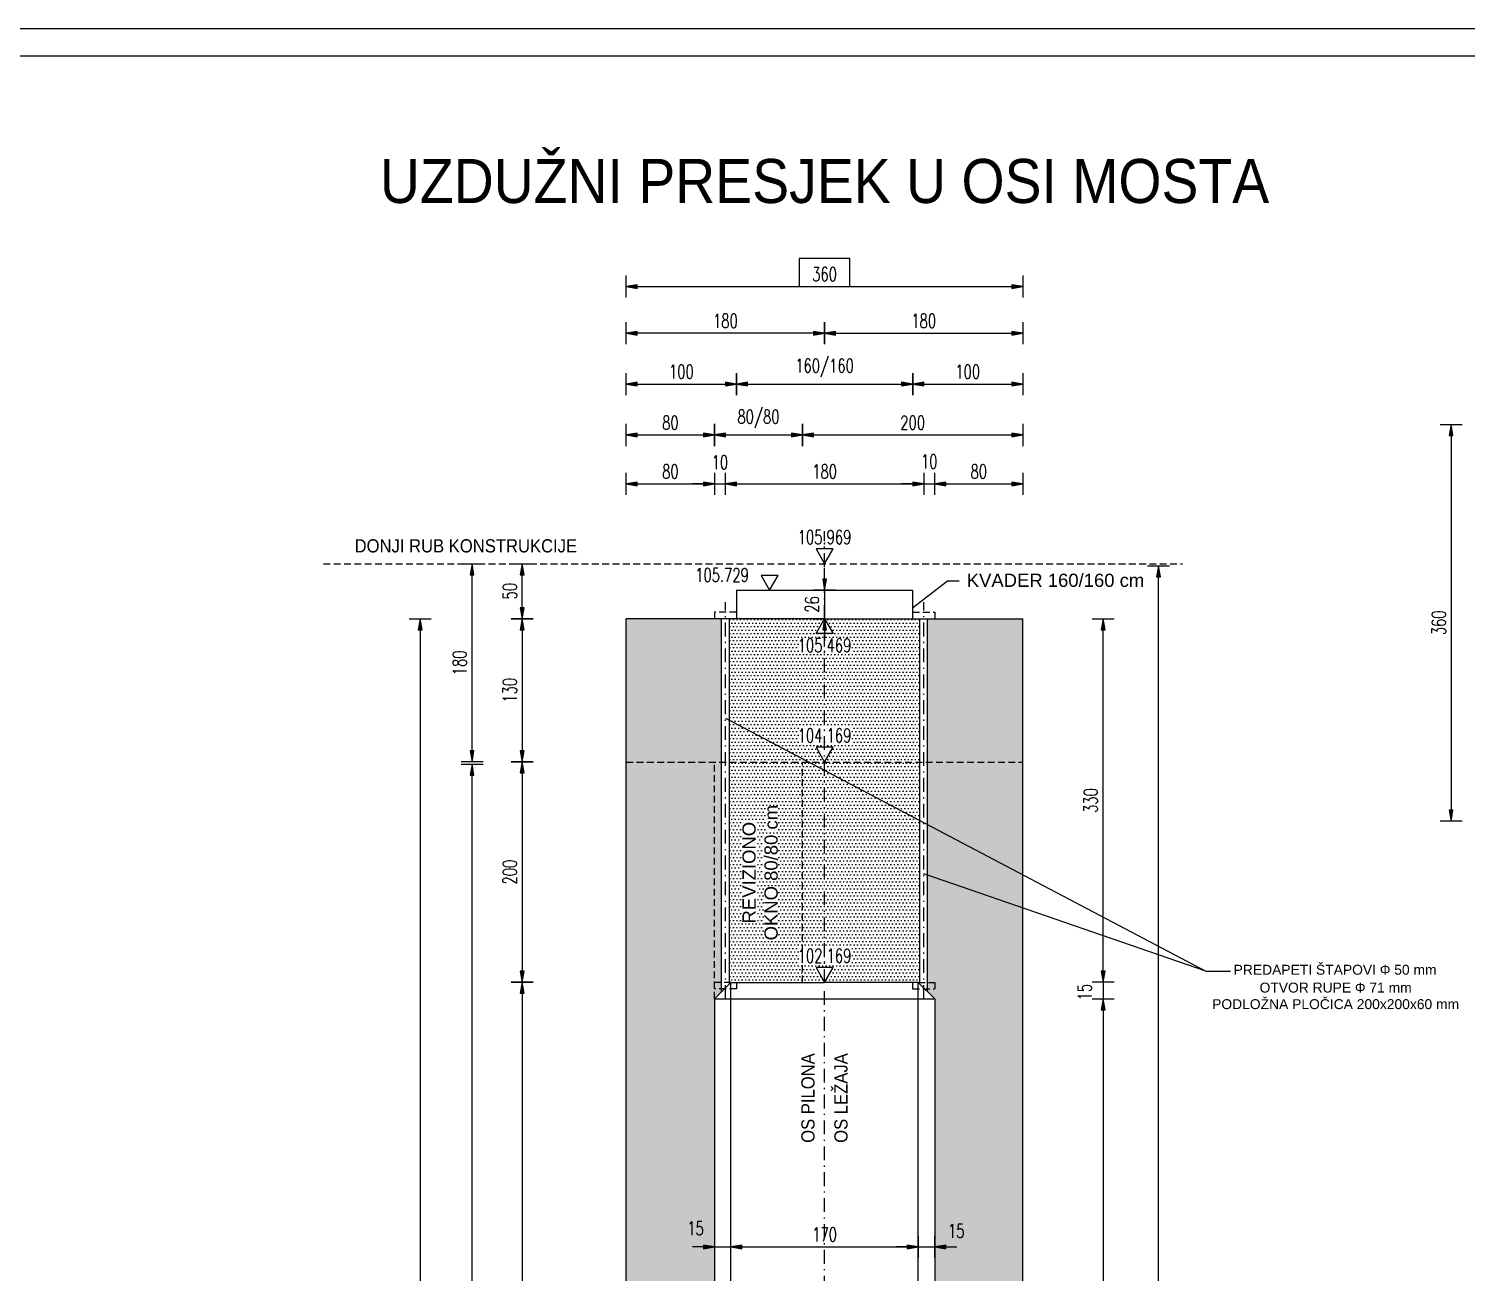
# Model space of a CAD drawing. Extents: x 729 to 13755, y 65128 to 68267.
# Drawn here: x 10716 to 12021, y 66932 to 68061 of the extents above; entities that cross this region are included whole.
import ezdxf
from ezdxf.enums import TextEntityAlignment as Align

# ---------------------------------------------------------------- set-up
doc = ezdxf.new("R2010")
doc.units = 0
doc.header["$LTSCALE"] = 50
doc.header["$PDMODE"] = 34
doc.header["$PDSIZE"] = 5
doc.linetypes.add('CENTER', pattern=[0.47, 0.25, -0.1, 0.02, -0.1])
doc.linetypes.add('HIDDEN2', pattern=[0.1875, 0.125, -0.0625])
doc.layers.get('DEFPOINTS').update_dxf_attribs({"linetype": 'CONTINUOUS'})
for name, color, linetype in [('BETON', 7, 'CONTINUOUS'), ('BETON tan', 40, 'CONTINUOUS'), ('BETON TANKO', 40, 'CONTINUOUS'), ('KOTE', 4, 'CONTINUOUS'), ('NEVIDLJIVO', 9, 'HIDDEN2'), ('OSI', 2, 'CENTER'), ('POM', 9, 'CONTINUOUS'), ('TANKO', 8, 'CONTINUOUS'), ('TEKST', 7, 'CONTINUOUS')]:
    doc.layers.add(name, color=color, linetype=linetype)
doc.styles.add('KOTE', font='romans.shx', dxfattribs={"width": 0.7})
doc.styles.add('NASLOV', font='ARIAL.TTF')
doc.styles.get("Standard").update_dxf_attribs({"font": 'romans.shx', "width": 0.9})
doc.dimstyles.new('M50', dxfattribs={"dimscale": 100, "dimtxt": 0.125, "dimasz": 0.1, "dimexe": 0.4, "dimexo": 2, "dimgap": 0.05, "dimtad": 1, "dimdec": 1, "dimrnd": 0.01, "dimdsep": 46, "dimtxsty": 'KOTE', "dimblk1": 'S', "dimblk2": 'S', "dimsah": 1, "dimcen": 0.4, "dimdle": 0.4, "dimse1": 1, "dimse2": 1, "dimclrd": 8, "dimclre": 251, "dimclrt": 4, "dimadec": 0, "dimazin": 0, "dimtfac": 1, "dimtdec": 1, "dimtmove": 2, "dimatfit": 3, "dimldrblk": 'S', "dimfxl": 0, "dimtvp": 1, "dimtolj": 1, "dimtzin": 4, "dimarcsym": 0})
pattern_1 = [(0, (0, -23.7195), (1.5875, 3.175), [0, -3.175])]
pattern_2 = [(0, (0, -25.7195), (1.5875, 3.175), [0, -3.175])]

# ---------------------------------------------------------------- blocks, each defined once
blk = doc.blocks.new('S')
at = {"layer": 'KOTE', "color": 9}
blk.add_line((0, 1), (0, -1), dxfattribs=at)
blk.add_lwpolyline([(-1, 0.17), (-1, -0.17), (0, 0)], close=True, dxfattribs=at)
at = {"layer": 'KOTE', "color": 9, "linetype": 'ByBlock'}
blk.add_solid([(-1, 0.17), (-1, -0.17), (0, 0)], dxfattribs=at)
blk = doc.blocks.new('*D666')
at = {"layer": 'DEFPOINTS', "color": 0}
for p in [(11523.1, 67195.2), (11353.1, 66984.4), (11523.1, 66955)]:
    blk.add_point(p, dxfattribs=at)
at = {"layer": 'POM', "color": 8, "lineweight": -2}
blk.add_line((11363.1, 66955), (11513.1, 66955), dxfattribs=at)
at = {"layer": 'POM', "color": 8, "lineweight": -2, "xscale": 10, "yscale": 10, "zscale": 10, "rotation": 180}
blk.add_blockref('S', (11353.1, 66955), dxfattribs=at)
at = {"layer": 'POM', "color": 8, "lineweight": -2, "xscale": 10, "yscale": 10, "zscale": 10}
blk.add_blockref('S', (11523.1, 66955), dxfattribs=at)
at = {"layer": 'POM', "color": 4, "insert": (11438.1, 66966.3), "char_height": 12.5, "attachment_point": 5, "style": 'KOTE'}
blk.add_mtext('\\A1;170', dxfattribs=at)
blk = doc.blocks.new('*D667')
at = {"layer": 'DEFPOINTS', "color": 0}
for p in [(11618.1, 67826.7), (11258.1, 67525.2), (11618.1, 67525.2)]:
    blk.add_point(p, dxfattribs=at)
at = {"layer": 'POM', "color": 8, "lineweight": -2}
blk.add_line((11268.1, 67826.7), (11608.1, 67826.7), dxfattribs=at)
at = {"layer": 'POM', "color": 8, "lineweight": -2, "xscale": 10, "yscale": 10, "zscale": 10, "rotation": 180}
blk.add_blockref('S', (11258.1, 67826.7), dxfattribs=at)
at = {"layer": 'POM', "color": 8, "lineweight": -2, "xscale": 10, "yscale": 10, "zscale": 10}
blk.add_blockref('S', (11618.1, 67826.7), dxfattribs=at)
at = {"layer": 'POM', "color": 4, "insert": (11438.1, 67838), "char_height": 12.5, "attachment_point": 5, "style": 'KOTE'}
blk.add_mtext('\\A1;360', dxfattribs=at)
blk = doc.blocks.new('*D668')
at = {"layer": 'DEFPOINTS', "color": 0}
for p in [(11618.1, 67784.3), (11438.1, 67605.2), (11618.1, 67525.2)]:
    blk.add_point(p, dxfattribs=at)
at = {"layer": 'POM', "color": 8, "lineweight": -2}
blk.add_line((11448.1, 67784.3), (11608.1, 67784.3), dxfattribs=at)
at = {"layer": 'POM', "color": 8, "lineweight": -2, "xscale": 10, "yscale": 10, "zscale": 10, "rotation": 180}
blk.add_blockref('S', (11438.1, 67784.3), dxfattribs=at)
at = {"layer": 'POM', "color": 8, "lineweight": -2, "xscale": 10, "yscale": 10, "zscale": 10}
blk.add_blockref('S', (11618.1, 67784.3), dxfattribs=at)
at = {"layer": 'POM', "color": 4, "insert": (11528.1, 67795.6), "char_height": 12.5, "attachment_point": 5, "style": 'KOTE'}
blk.add_mtext('\\A1;180', dxfattribs=at)
blk = doc.blocks.new('*D669')
at = {"layer": 'DEFPOINTS', "color": 0}
for p in [(11338.1, 67180.2), (11353.1, 66984.4), (11353.1, 66955)]:
    blk.add_point(p, dxfattribs=at)
at = {"layer": 'POM', "color": 8, "lineweight": -2}
for p, q in [((11328.1, 66955), (11318.1, 66955)), ((11338.1, 66955), (11353.1, 66955)), ((11363.1, 66955), (11373.1, 66955))]:
    blk.add_line(p, q, dxfattribs=at)
at = {"layer": 'POM', "color": 8, "lineweight": -2, "xscale": 10, "yscale": 10, "zscale": 10}
blk.add_blockref('S', (11338.1, 66955), dxfattribs=at)
at = {"layer": 'POM', "color": 8, "lineweight": -2, "xscale": 10, "yscale": 10, "zscale": 10, "rotation": 180}
blk.add_blockref('S', (11353.1, 66955), dxfattribs=at)
at = {"layer": 'POM', "color": 4, "insert": (11320.9, 66971.8), "char_height": 12.5, "attachment_point": 5, "style": 'KOTE'}
blk.add_mtext('\\A1;15', dxfattribs=at)
blk = doc.blocks.new('*D670')
at = {"layer": 'DEFPOINTS', "color": 0}
for p in [(11258.1, 67784.3), (11438.1, 67605.2), (11258.1, 67525.2)]:
    blk.add_point(p, dxfattribs=at)
at = {"layer": 'KOTE', "color": 8, "lineweight": -2}
blk.add_line((11428.1, 67784.3), (11268.1, 67784.3), dxfattribs=at)
at = {"layer": 'KOTE', "color": 8, "lineweight": -2, "xscale": 10, "yscale": 10, "zscale": 10, "rotation": 180}
blk.add_blockref('S', (11258.1, 67784.3), dxfattribs=at)
at = {"layer": 'KOTE', "color": 8, "lineweight": -2, "xscale": 10, "yscale": 10, "zscale": 10}
blk.add_blockref('S', (11438.1, 67784.3), dxfattribs=at)
at = {"layer": 'KOTE', "color": 4, "insert": (11348.1, 67795.6), "char_height": 12.5, "attachment_point": 5, "style": 'KOTE'}
blk.add_mtext('\\A1;180', dxfattribs=at)
blk = doc.blocks.new('*D671')
at = {"layer": 'DEFPOINTS', "color": 0}
for p in [(11523.1, 67195.2), (11538.1, 67180.2), (11538.1, 66955)]:
    blk.add_point(p, dxfattribs=at)
at = {"layer": 'POM', "color": 8, "lineweight": -2}
for p, q in [((11513.1, 66955), (11503.1, 66955)), ((11523.1, 66955), (11538.1, 66955)), ((11548.1, 66955), (11558.1, 66955))]:
    blk.add_line(p, q, dxfattribs=at)
at = {"layer": 'POM', "color": 8, "lineweight": -2, "xscale": 10, "yscale": 10, "zscale": 10}
blk.add_blockref('S', (11523.1, 66955), dxfattribs=at)
at = {"layer": 'POM', "color": 8, "lineweight": -2, "xscale": 10, "yscale": 10, "zscale": 10, "rotation": 180}
blk.add_blockref('S', (11538.1, 66955), dxfattribs=at)
at = {"layer": 'POM', "color": 4, "insert": (11557.6, 66969.5), "char_height": 12.5, "attachment_point": 5, "style": 'KOTE'}
blk.add_mtext('\\A1;15', dxfattribs=at)
blk = doc.blocks.new('*D675')
at = {"layer": 'DEFPOINTS', "color": 0}
for p in [(11258.1, 67525.2), (11163.5, 67395.2), (11258.1, 67395.2)]:
    blk.add_point(p, dxfattribs=at)
at = {"layer": 'POM', "color": 8, "lineweight": -2}
blk.add_line((11163.5, 67515.2), (11163.5, 67405.2), dxfattribs=at)
at = {"layer": 'POM', "color": 8, "lineweight": -2, "xscale": 10, "yscale": 10, "zscale": 10}
for p, rotation in [((11163.5, 67525.2), 90), ((11163.5, 67395.2), 270)]:
    blk.add_blockref('S', p, dxfattribs=dict(at, rotation=rotation))
at = {"layer": 'POM', "color": 4, "insert": (11152.3, 67460.2), "char_height": 12.5, "attachment_point": 5, "rotation": 90, "style": 'KOTE'}
blk.add_mtext('\\A1;130', dxfattribs=at)
blk = doc.blocks.new('*D676')
at = {"layer": 'DEFPOINTS', "color": 0}
for p in [(11258.1, 67395.2), (11163.5, 67195.2), (11353.1, 67195.2)]:
    blk.add_point(p, dxfattribs=at)
at = {"layer": 'POM', "color": 8, "lineweight": -2}
blk.add_line((11163.5, 67385.2), (11163.5, 67205.2), dxfattribs=at)
at = {"layer": 'POM', "color": 8, "lineweight": -2, "xscale": 10, "yscale": 10, "zscale": 10}
for p, rotation in [((11163.5, 67395.2), 90), ((11163.5, 67195.2), 270)]:
    blk.add_blockref('S', p, dxfattribs=dict(at, rotation=rotation))
at = {"layer": 'POM', "color": 4, "insert": (11152.3, 67295.2), "char_height": 12.5, "attachment_point": 5, "rotation": 90, "style": 'KOTE'}
blk.add_mtext('\\A1;200', dxfattribs=at)
blk = doc.blocks.new('*D677')
at = {"layer": 'DEFPOINTS', "color": 0}
for p in [(11353.1, 67195.2), (11163.5, 66023.3), (11353.1, 66023.3)]:
    blk.add_point(p, dxfattribs=at)
at = {"layer": 'POM', "color": 8, "lineweight": -2}
blk.add_line((11163.5, 67185.2), (11163.5, 66033.3), dxfattribs=at)
at = {"layer": 'POM', "color": 8, "lineweight": -2, "xscale": 10, "yscale": 10, "zscale": 10}
for p, rotation in [((11163.5, 67195.2), 90), ((11163.5, 66023.3), 270)]:
    blk.add_blockref('S', p, dxfattribs=dict(at, rotation=rotation))
at = {"layer": 'POM', "color": 4, "insert": (11152.3, 66609.2), "char_height": 12.5, "attachment_point": 5, "rotation": 90, "style": 'KOTE'}
blk.add_mtext('\\A1;1171.9', dxfattribs=at)
blk = doc.blocks.new('*D717')
at = {"layer": 'DEFPOINTS', "color": 0}
for p in [(11358.1, 67738.2), (11358.1, 67551.2), (11258.1, 67525.2)]:
    blk.add_point(p, dxfattribs=at)
at = {"layer": 'POM', "color": 8, "lineweight": -2}
blk.add_line((11268.1, 67738.2), (11348.1, 67738.2), dxfattribs=at)
at = {"layer": 'POM', "color": 8, "lineweight": -2, "xscale": 10, "yscale": 10, "zscale": 10, "rotation": 180}
blk.add_blockref('S', (11258.1, 67738.2), dxfattribs=at)
at = {"layer": 'POM', "color": 8, "lineweight": -2, "xscale": 10, "yscale": 10, "zscale": 10}
blk.add_blockref('S', (11358.1, 67738.2), dxfattribs=at)
at = {"layer": 'POM', "color": 4, "insert": (11308.1, 67749.5), "char_height": 12.5, "attachment_point": 5, "style": 'KOTE'}
blk.add_mtext('\\A1;100', dxfattribs=at)
blk = doc.blocks.new('*D718')
at = {"layer": 'DEFPOINTS', "color": 0}
for p in [(11518.1, 67738.2), (11358.1, 67551.2), (11518.1, 67551.2)]:
    blk.add_point(p, dxfattribs=at)
at = {"layer": 'POM', "color": 8, "lineweight": -2}
blk.add_line((11368.1, 67738.2), (11508.1, 67738.2), dxfattribs=at)
at = {"layer": 'POM', "color": 8, "lineweight": -2, "xscale": 10, "yscale": 10, "zscale": 10, "rotation": 180}
blk.add_blockref('S', (11358.1, 67738.2), dxfattribs=at)
at = {"layer": 'POM', "color": 8, "lineweight": -2, "xscale": 10, "yscale": 10, "zscale": 10}
blk.add_blockref('S', (11518.1, 67738.2), dxfattribs=at)
at = {"layer": 'POM', "color": 4, "insert": (11438.1, 67752.8), "char_height": 12.5, "attachment_point": 5, "style": 'KOTE'}
blk.add_mtext('\\A1;160/{\\fRomanS|b0|i0|c238|p2;160}', dxfattribs=at)
blk = doc.blocks.new('*D719')
at = {"layer": 'DEFPOINTS', "color": 0}
for p in [(11618.1, 67738.2), (11518.1, 67551.2), (11618.1, 67525.2)]:
    blk.add_point(p, dxfattribs=at)
at = {"layer": 'POM', "color": 8, "lineweight": -2}
blk.add_line((11528.1, 67738.2), (11608.1, 67738.2), dxfattribs=at)
at = {"layer": 'POM', "color": 8, "lineweight": -2, "xscale": 10, "yscale": 10, "zscale": 10, "rotation": 180}
blk.add_blockref('S', (11518.1, 67738.2), dxfattribs=at)
at = {"layer": 'POM', "color": 8, "lineweight": -2, "xscale": 10, "yscale": 10, "zscale": 10}
blk.add_blockref('S', (11618.1, 67738.2), dxfattribs=at)
at = {"layer": 'POM', "color": 4, "insert": (11568.1, 67749.5), "char_height": 12.5, "attachment_point": 5, "style": 'KOTE'}
blk.add_mtext('\\A1;100', dxfattribs=at)
blk = doc.blocks.new('*D720')
at = {"layer": 'DEFPOINTS', "color": 0}
for p in [(11338.1, 67692), (11258.1, 67525.2), (11338.1, 67395.2)]:
    blk.add_point(p, dxfattribs=at)
at = {"layer": 'POM', "color": 8, "lineweight": -2}
blk.add_line((11268.1, 67692), (11328.1, 67692), dxfattribs=at)
at = {"layer": 'POM', "color": 8, "lineweight": -2, "xscale": 10, "yscale": 10, "zscale": 10, "rotation": 180}
blk.add_blockref('S', (11258.1, 67692), dxfattribs=at)
at = {"layer": 'POM', "color": 8, "lineweight": -2, "xscale": 10, "yscale": 10, "zscale": 10}
blk.add_blockref('S', (11338.1, 67692), dxfattribs=at)
at = {"layer": 'POM', "color": 4, "insert": (11298.1, 67703.2), "char_height": 12.5, "attachment_point": 5, "style": 'KOTE'}
blk.add_mtext('\\A1;80', dxfattribs=at)
blk = doc.blocks.new('*D721')
at = {"layer": 'DEFPOINTS', "color": 0}
for p in [(11418.1, 67692), (11338.1, 67395.2), (11418.1, 67395.2)]:
    blk.add_point(p, dxfattribs=at)
at = {"layer": 'POM', "color": 8, "lineweight": -2}
blk.add_line((11348.1, 67692), (11408.1, 67692), dxfattribs=at)
at = {"layer": 'POM', "color": 8, "lineweight": -2, "xscale": 10, "yscale": 10, "zscale": 10, "rotation": 180}
blk.add_blockref('S', (11338.1, 67692), dxfattribs=at)
at = {"layer": 'POM', "color": 8, "lineweight": -2, "xscale": 10, "yscale": 10, "zscale": 10}
blk.add_blockref('S', (11418.1, 67692), dxfattribs=at)
at = {"layer": 'POM', "color": 4, "insert": (11378.1, 67706.5), "char_height": 12.5, "attachment_point": 5, "style": 'KOTE'}
blk.add_mtext('\\A1;80/{\\fRomanS|b0|i0|c238|p2;80}', dxfattribs=at)
blk = doc.blocks.new('*D722')
at = {"layer": 'DEFPOINTS', "color": 0}
for p in [(11618.1, 67692), (11618.1, 67525.2), (11418.1, 67395.2)]:
    blk.add_point(p, dxfattribs=at)
at = {"layer": 'POM', "color": 8, "lineweight": -2}
blk.add_line((11428.1, 67692), (11608.1, 67692), dxfattribs=at)
at = {"layer": 'POM', "color": 8, "lineweight": -2, "xscale": 10, "yscale": 10, "zscale": 10, "rotation": 180}
blk.add_blockref('S', (11418.1, 67692), dxfattribs=at)
at = {"layer": 'POM', "color": 8, "lineweight": -2, "xscale": 10, "yscale": 10, "zscale": 10}
blk.add_blockref('S', (11618.1, 67692), dxfattribs=at)
at = {"layer": 'POM', "color": 4, "insert": (11518.1, 67703.2), "char_height": 12.5, "attachment_point": 5, "style": 'KOTE'}
blk.add_mtext('\\A1;200', dxfattribs=at)
blk = doc.blocks.new('*D723')
at = {"layer": 'DEFPOINTS', "color": 0}
for p in [(11523.1, 67195.2), (11538.1, 67180.2), (11691.1, 67180.2)]:
    blk.add_point(p, dxfattribs=at)
at = {"layer": 'POM', "color": 8, "lineweight": -2}
for p, q in [((11691.1, 67205.2), (11691.1, 67215.2)), ((11691.1, 67195.2), (11691.1, 67180.2)), ((11691.1, 67170.2), (11691.1, 67160.2))]:
    blk.add_line(p, q, dxfattribs=at)
at = {"layer": 'POM', "color": 8, "lineweight": -2, "xscale": 10, "yscale": 10, "zscale": 10}
for p, rotation in [((11691.1, 67195.2), 270), ((11691.1, 67180.2), 90)]:
    blk.add_blockref('S', p, dxfattribs=dict(at, rotation=rotation))
at = {"layer": 'POM', "color": 4, "insert": (11674.3, 67186.3), "char_height": 12.5, "attachment_point": 5, "rotation": 90, "style": 'KOTE'}
blk.add_mtext('\\A1;15', dxfattribs=at)
blk = doc.blocks.new('*D724')
at = {"layer": 'DEFPOINTS', "color": 0}
for p in [(11538.1, 67180.2), (11538.1, 66038.3), (11691.1, 66038.3)]:
    blk.add_point(p, dxfattribs=at)
at = {"layer": 'POM', "color": 8, "lineweight": -2}
blk.add_line((11691.1, 67170.2), (11691.1, 66048.3), dxfattribs=at)
at = {"layer": 'POM', "color": 8, "lineweight": -2, "xscale": 10, "yscale": 10, "zscale": 10}
for p, rotation in [((11691.1, 67180.2), 90), ((11691.1, 66038.3), 270)]:
    blk.add_blockref('S', p, dxfattribs=dict(at, rotation=rotation))
at = {"layer": 'POM', "color": 4, "insert": (11679.8, 66609.2), "char_height": 12.5, "attachment_point": 5, "rotation": 90, "style": 'KOTE'}
blk.add_mtext('\\A1;1141.9', dxfattribs=at)
blk = doc.blocks.new('*D726')
at = {"layer": 'DEFPOINTS', "color": 0}
for p in [(11118, 67393.2), (11258.1, 67393.2), (11258.1, 65578.3)]:
    blk.add_point(p, dxfattribs=at)
at = {"layer": 'POM', "color": 8, "lineweight": -2}
blk.add_line((11118, 65588.3), (11118, 67383.2), dxfattribs=at)
at = {"layer": 'POM', "color": 8, "lineweight": -2, "xscale": 10, "yscale": 10, "zscale": 10}
for p, rotation in [((11118, 67393.2), 90), ((11118, 65578.3), 270)]:
    blk.add_blockref('S', p, dxfattribs=dict(at, rotation=rotation))
at = {"layer": 'POM', "color": 4, "insert": (11106.7, 66485.7), "char_height": 12.5, "attachment_point": 5, "rotation": 90, "style": 'KOTE'}
blk.add_mtext('\\A1;1814.9', dxfattribs=at)
blk = doc.blocks.new('*D727')
at = {"layer": 'DEFPOINTS', "color": 0}
for p in [(11258.1, 67525.2), (11070.9, 65578.3), (11258.1, 65578.3)]:
    blk.add_point(p, dxfattribs=at)
at = {"layer": 'POM', "color": 8, "lineweight": -2}
blk.add_line((11070.9, 67515.2), (11070.9, 65588.3), dxfattribs=at)
at = {"layer": 'POM', "color": 8, "lineweight": -2, "xscale": 10, "yscale": 10, "zscale": 10}
for p, rotation in [((11070.9, 67525.2), 90), ((11070.9, 65578.3), 270)]:
    blk.add_blockref('S', p, dxfattribs=dict(at, rotation=rotation))
at = {"layer": 'POM', "color": 4, "insert": (11059.7, 66551.7), "char_height": 12.5, "attachment_point": 5, "rotation": 90, "style": 'KOTE'}
blk.add_mtext('\\A1;1946.9', dxfattribs=at)
blk = doc.blocks.new('*D728')
at = {"layer": 'DEFPOINTS', "color": 0}
for p in [(11163.5, 67575.2), (11179.3, 67575.2), (11258.1, 67525.2)]:
    blk.add_point(p, dxfattribs=at)
at = {"layer": 'POM', "color": 8, "lineweight": -2}
blk.add_line((11163.5, 67535.2), (11163.5, 67565.2), dxfattribs=at)
at = {"layer": 'POM', "color": 8, "lineweight": -2, "xscale": 10, "yscale": 10, "zscale": 10}
for p, rotation in [((11163.5, 67575.2), 90), ((11163.5, 67525.2), 270)]:
    blk.add_blockref('S', p, dxfattribs=dict(at, rotation=rotation))
at = {"layer": 'POM', "color": 4, "insert": (11152.3, 67550.2), "char_height": 12.5, "attachment_point": 5, "rotation": 90, "style": 'KOTE'}
blk.add_mtext('\\A1;50', dxfattribs=at)
blk = doc.blocks.new('*D729')
at = {"layer": 'DEFPOINTS', "color": 0}
for p in [(11118, 67575.2), (11179.3, 67575.2), (11258.1, 67395.2)]:
    blk.add_point(p, dxfattribs=at)
at = {"layer": 'POM', "color": 8, "lineweight": -2}
blk.add_line((11118, 67405.2), (11118, 67565.2), dxfattribs=at)
at = {"layer": 'POM', "color": 8, "lineweight": -2, "xscale": 10, "yscale": 10, "zscale": 10}
for p, rotation in [((11118, 67575.2), 90), ((11118, 67395.2), 270)]:
    blk.add_blockref('S', p, dxfattribs=dict(at, rotation=rotation))
at = {"layer": 'POM', "color": 4, "insert": (11106.7, 67485.2), "char_height": 12.5, "attachment_point": 5, "rotation": 90, "style": 'KOTE'}
blk.add_mtext('\\A1;180', dxfattribs=at)
blk = doc.blocks.new('*D730')
at = {"layer": 'DEFPOINTS', "color": 0}
for p in [(11694, 67573.2), (11741.3, 67573.2), (11618.1, 65578.3)]:
    blk.add_point(p, dxfattribs=at)
at = {"layer": 'POM', "color": 8, "lineweight": -2}
blk.add_line((11741.3, 65588.3), (11741.3, 67563.2), dxfattribs=at)
at = {"layer": 'POM', "color": 8, "lineweight": -2, "xscale": 10, "yscale": 10, "zscale": 10}
for p, rotation in [((11741.3, 67573.2), 90), ((11741.3, 65578.3), 270)]:
    blk.add_blockref('S', p, dxfattribs=dict(at, rotation=rotation))
at = {"layer": 'POM', "color": 4, "insert": (11730.1, 66575.7), "char_height": 12.5, "attachment_point": 5, "rotation": 90, "style": 'KOTE'}
blk.add_mtext('\\A1;1994.9', dxfattribs=at)
blk = doc.blocks.new('*D823')
at = {"layer": 'DEFPOINTS', "color": 0}
for p in [(12406.6, 67701.5), (12007, 67341.5), (12406.6, 67341.5)]:
    blk.add_point(p, dxfattribs=at)
at = {"layer": 'POM', "color": 8, "lineweight": -2}
blk.add_line((12007, 67691.5), (12007, 67351.5), dxfattribs=at)
at = {"layer": 'POM', "color": 8, "lineweight": -2, "xscale": 10, "yscale": 10, "zscale": 10}
for p, rotation in [((12007, 67701.5), 90), ((12007, 67341.5), 270)]:
    blk.add_blockref('S', p, dxfattribs=dict(at, rotation=rotation))
at = {"layer": 'POM', "color": 4, "insert": (11995.8, 67521.5), "char_height": 12.5, "attachment_point": 5, "rotation": 90, "style": 'KOTE'}
blk.add_mtext('\\A1;360', dxfattribs=at)
blk = doc.blocks.new('*D866')
at = {"layer": 'DEFPOINTS', "color": 0}
for p in [(11618.1, 67525.2), (11691.1, 67525.2), (11523.1, 67195.2)]:
    blk.add_point(p, dxfattribs=at)
at = {"layer": 'POM', "color": 8, "lineweight": -2}
blk.add_line((11691.1, 67205.2), (11691.1, 67515.2), dxfattribs=at)
at = {"layer": 'POM', "color": 8, "lineweight": -2, "xscale": 10, "yscale": 10, "zscale": 10}
for p, rotation in [((11691.1, 67525.2), 90), ((11691.1, 67195.2), 270)]:
    blk.add_blockref('S', p, dxfattribs=dict(at, rotation=rotation))
at = {"layer": 'POM', "color": 4, "insert": (11679.8, 67360.2), "char_height": 12.5, "attachment_point": 5, "rotation": 90, "style": 'KOTE'}
blk.add_mtext('\\A1;330', dxfattribs=at)
blk = doc.blocks.new('*D912')
at = {"layer": 'BETON TANKO', "color": 8, "lineweight": -2}
blk.add_line((11268.1, 67647.6), (11328.1, 67647.6), dxfattribs=at)
at = {"layer": 'DEFPOINTS', "color": 0}
for p in [(11338.1, 67647.6), (11258.1, 67525.2), (11338.1, 67395.2)]:
    blk.add_point(p, dxfattribs=at)
at = {"layer": 'BETON TANKO', "color": 8, "lineweight": -2, "xscale": 10, "yscale": 10, "zscale": 10, "rotation": 180}
blk.add_blockref('S', (11258.1, 67647.6), dxfattribs=at)
at = {"layer": 'BETON TANKO', "color": 8, "lineweight": -2, "xscale": 10, "yscale": 10, "zscale": 10}
blk.add_blockref('S', (11338.1, 67647.6), dxfattribs=at)
at = {"layer": 'BETON TANKO', "color": 4, "insert": (11298.1, 67658.9), "char_height": 12.5, "attachment_point": 5, "style": 'KOTE'}
blk.add_mtext('\\A1;80', dxfattribs=at)
blk = doc.blocks.new('*D913')
at = {"layer": 'BETON TANKO', "color": 8, "lineweight": -2}
for p, q in [((11328.1, 67647.6), (11318.1, 67647.6)), ((11338.1, 67647.6), (11348.1, 67647.6)), ((11358.1, 67647.6), (11368.1, 67647.6))]:
    blk.add_line(p, q, dxfattribs=at)
at = {"layer": 'DEFPOINTS', "color": 0}
for p in [(11348.1, 67647.6), (11348.1, 67540.2), (11338.1, 67395.2)]:
    blk.add_point(p, dxfattribs=at)
at = {"layer": 'BETON TANKO', "color": 8, "lineweight": -2, "xscale": 10, "yscale": 10, "zscale": 10}
blk.add_blockref('S', (11338.1, 67647.6), dxfattribs=at)
at = {"layer": 'BETON TANKO', "color": 8, "lineweight": -2, "xscale": 10, "yscale": 10, "zscale": 10, "rotation": 180}
blk.add_blockref('S', (11348.1, 67647.6), dxfattribs=at)
at = {"layer": 'BETON TANKO', "color": 4, "insert": (11343.1, 67667.1), "char_height": 12.5, "attachment_point": 5, "style": 'KOTE'}
blk.add_mtext('\\A1;10', dxfattribs=at)
blk = doc.blocks.new('*D914')
at = {"layer": 'BETON TANKO', "color": 8, "lineweight": -2}
blk.add_line((11358.1, 67647.6), (11518.1, 67647.6), dxfattribs=at)
at = {"layer": 'DEFPOINTS', "color": 0}
for p in [(11528.1, 67647.6), (11348.1, 67540.2), (11528.1, 67540.2)]:
    blk.add_point(p, dxfattribs=at)
at = {"layer": 'BETON TANKO', "color": 8, "lineweight": -2, "xscale": 10, "yscale": 10, "zscale": 10, "rotation": 180}
blk.add_blockref('S', (11348.1, 67647.6), dxfattribs=at)
at = {"layer": 'BETON TANKO', "color": 8, "lineweight": -2, "xscale": 10, "yscale": 10, "zscale": 10}
blk.add_blockref('S', (11528.1, 67647.6), dxfattribs=at)
at = {"layer": 'BETON TANKO', "color": 4, "insert": (11438.1, 67658.9), "char_height": 12.5, "attachment_point": 5, "style": 'KOTE'}
blk.add_mtext('\\A1;180', dxfattribs=at)
blk = doc.blocks.new('*D915')
at = {"layer": 'BETON TANKO', "color": 8, "lineweight": -2}
for p, q in [((11518.1, 67647.6), (11508.1, 67647.6)), ((11528.1, 67647.6), (11538.1, 67647.6)), ((11548.1, 67647.6), (11558.1, 67647.6))]:
    blk.add_line(p, q, dxfattribs=at)
at = {"layer": 'DEFPOINTS', "color": 0}
for p in [(11538.1, 67647.6), (11528.1, 67540.2), (11538.1, 67195.2)]:
    blk.add_point(p, dxfattribs=at)
at = {"layer": 'BETON TANKO', "color": 8, "lineweight": -2, "xscale": 10, "yscale": 10, "zscale": 10}
blk.add_blockref('S', (11528.1, 67647.6), dxfattribs=at)
at = {"layer": 'BETON TANKO', "color": 8, "lineweight": -2, "xscale": 10, "yscale": 10, "zscale": 10, "rotation": 180}
blk.add_blockref('S', (11538.1, 67647.6), dxfattribs=at)
at = {"layer": 'BETON TANKO', "color": 4, "insert": (11533.1, 67667.9), "char_height": 12.5, "attachment_point": 5, "style": 'KOTE'}
blk.add_mtext('\\A1;10', dxfattribs=at)
blk = doc.blocks.new('*D916')
at = {"layer": 'BETON TANKO', "color": 8, "lineweight": -2}
blk.add_line((11548.1, 67647.6), (11608.1, 67647.6), dxfattribs=at)
at = {"layer": 'DEFPOINTS', "color": 0}
for p in [(11618.1, 67647.6), (11618.1, 67525.2), (11538.1, 67195.2)]:
    blk.add_point(p, dxfattribs=at)
at = {"layer": 'BETON TANKO', "color": 8, "lineweight": -2, "xscale": 10, "yscale": 10, "zscale": 10, "rotation": 180}
blk.add_blockref('S', (11538.1, 67647.6), dxfattribs=at)
at = {"layer": 'BETON TANKO', "color": 8, "lineweight": -2, "xscale": 10, "yscale": 10, "zscale": 10}
blk.add_blockref('S', (11618.1, 67647.6), dxfattribs=at)
at = {"layer": 'BETON TANKO', "color": 4, "insert": (11578.1, 67658.9), "char_height": 12.5, "attachment_point": 5, "style": 'KOTE'}
blk.add_mtext('\\A1;80', dxfattribs=at)
blk = doc.blocks.new('GKOT')
at = {"layer": 'TANKO'}
blk.add_lwpolyline([(0, 0), (0.155, 0.268), (-0.155, 0.268)], close=True, dxfattribs=at)
at = {"layer": 'KOTE', "style": 'KOTE', "width": 0.7}
blk.add_attdef('KOTA', text='', height=0.25, dxfattribs=at).set_placement((0, 0.482), align=Align.MIDDLE)
blk = doc.blocks.new('dKOT')
at = {"layer": 'TANKO'}
blk.add_lwpolyline([(0, 0), (0.155, -0.268), (-0.155, -0.268)], close=True, dxfattribs=at)
at = {"layer": 'KOTE', "style": 'KOTE', "width": 0.7}
blk.add_attdef('KOTA', text='', height=0.25, dxfattribs=at).set_placement((0, -0.482), align=Align.MIDDLE)
blk = doc.blocks.new('*D1170')
at = {"layer": 'BETON tan', "color": 8, "lineweight": -2}
for p, q in [((11438.1, 67561.2), (11438.1, 67571.2)), ((11438.1, 67551.2), (11438.1, 67525.2)), ((11438.1, 67515.2), (11438.1, 67505.2))]:
    blk.add_line(p, q, dxfattribs=at)
at = {"layer": 'DEFPOINTS', "color": 0}
for p in [(11438.1, 67551.2), (11438.1, 67525.2), (11438.1, 67525.2), (4328.9, 66289.4, 0), (4343.9, 66289.4, 0), (4343.9, 66272.1)]:
    blk.add_point(p, dxfattribs=at)
at = {"layer": 'TANKO', "color": 8, "lineweight": -2}
for p, q in [((4318.9, 66272.1), (4308.9, 66272.1)), ((4328.9, 66272.1), (4343.9, 66272.1)), ((4353.9, 66272.1), (4363.9, 66272.1))]:
    blk.add_line(p, q, dxfattribs=at)
at = {"layer": 'BETON tan', "color": 8, "lineweight": -2, "xscale": 10, "yscale": 10, "zscale": 10}
for p, rotation in [((11438.1, 67551.2), 270), ((11438.1, 67525.2), 90)]:
    blk.add_blockref('S', p, dxfattribs=dict(at, rotation=rotation))
at = {"layer": 'TANKO', "color": 8, "lineweight": -2, "xscale": 10, "yscale": 10, "zscale": 10}
blk.add_blockref('S', (4328.9, 66272.1), dxfattribs=at)
at = {"layer": 'TANKO', "color": 8, "lineweight": -2, "xscale": 10, "yscale": 10, "zscale": 10, "rotation": 180}
blk.add_blockref('S', (4343.9, 66272.1), dxfattribs=at)
at = {"layer": 'BETON tan', "color": 4, "insert": (11426.8, 67538.2), "char_height": 12.5, "attachment_point": 5, "rotation": 90, "style": 'KOTE'}
blk.add_mtext('\\A1;26', dxfattribs=at)
at = {"layer": 'TANKO', "color": 4, "insert": (4308.7, 66287.2), "char_height": 12.5, "attachment_point": 5, "style": 'KOTE'}
blk.add_mtext('\\A1;15', dxfattribs=at)

msp = doc.modelspace()

# ---------------------------------------------------------------- hatches: boundary and pattern name
at = {"layer": 'BETON TANKO'}
h = msp.add_hatch(dxfattribs=at)
h.set_pattern_fill('DOTS', color=256, scale=2, style=0)
h.set_pattern_definition(pattern_1)
h.paths.add_polyline_path([(11258.09, 67180.16), (11338.09, 67180.16), (11344.54, 67186.61), (11344.54, 67525.16), (11258.09, 67525.16)])
h = msp.add_hatch(dxfattribs=at)
h.set_pattern_fill('DOTS', color=256, scale=2, style=0)
h.set_pattern_definition(pattern_1)
h.paths.add_polyline_path([(11351.64, 67525.16), (11524.54, 67525.16), (11524.54, 67359.43), (11351.64, 67359.43)])
edge = h.paths.add_edge_path(flags=16)
edge.add_line((11438.09, 67525.16), (11445.83, 67511.76))
edge.add_line((11445.83, 67511.76), (11430.36, 67511.76))
h.paths.add_polyline_path([(11409.97, 67491.69), (11466.22, 67491.69), (11466.22, 67510.44), (11409.97, 67510.44)], flags=24)
edge = h.paths.add_edge_path(flags=16)
edge.add_line((11438.09, 67395.16), (11445.83, 67408.55))
edge.add_line((11445.83, 67408.55), (11430.36, 67408.55))
h.paths.add_polyline_path([(11409.97, 67409.88), (11466.22, 67409.88), (11466.22, 67428.63), (11409.97, 67428.63)], flags=24)
h = msp.add_hatch(dxfattribs=at)
h.set_pattern_fill('DOTS', color=256, scale=2, style=0)
h.set_pattern_definition(pattern_1)
h.paths.add_polyline_path([(11618.09, 67180.16), (11538.09, 67180.16), (11531.64, 67186.61), (11531.64, 67525.16), (11618.09, 67525.16)])
h = msp.add_hatch(dxfattribs=at)
h.set_pattern_fill('DOTS', color=256, scale=2, style=0)
h.set_pattern_definition(pattern_1)
edge = h.paths.add_edge_path(flags=16)
edge.add_line((11438.09, 67195.16), (11445.83, 67208.55))
edge.add_line((11445.83, 67208.55), (11430.36, 67208.55))
h.paths.add_polyline_path([(11409.97, 67209.88), (11466.22, 67209.88), (11466.22, 67228.63), (11409.97, 67228.63)], flags=24)
h.paths.add_polyline_path([(11351.64, 67359.43), (11524.54, 67359.43), (11524.54, 67195.16), (11351.64, 67195.16)])
h.paths.add_polyline_path([(11360.3, 67231.18), (11360.3, 67358.27), (11398.93, 67358.27), (11398.93, 67231.18)], flags=24)
h = msp.add_hatch(dxfattribs=at)
h.set_pattern_fill('DOTS', color=256, scale=2, style=0)
h.set_pattern_definition(pattern_2)
h.paths.add_polyline_path([(11258.09, 66792.68), (11338.09, 66792.68), (11338.09, 67180.16), (11258.09, 67180.16)])
h.paths.add_polyline_path([(11311.32, 66981.18), (11330.48, 66981.18), (11330.48, 66962.43), (11311.32, 66962.43)], flags=24)
h.paths.add_polyline_path([(11287.89, 66906.82), (11308.3, 66906.82), (11308.3, 66888.07), (11287.89, 66888.07)], flags=24)
h.paths.add_polyline_path([(11295.39, 66843.11), (11315.8, 66843.11), (11315.8, 66824.36), (11295.39, 66824.36)], flags=24)
h = msp.add_hatch(dxfattribs=at)
h.set_pattern_fill('DOTS', color=256, scale=2, style=0)
h.set_pattern_definition(pattern_2)
h.paths.add_polyline_path([(11618.09, 66792.68), (11538.09, 66792.68), (11538.09, 67180.16), (11618.09, 67180.16)])
h.paths.add_polyline_path([(11547.98, 66978.91), (11567.15, 66978.91), (11567.15, 66960.16), (11547.98, 66960.16)], flags=24)
h.paths.add_polyline_path([(11567.89, 66906.82), (11588.3, 66906.82), (11588.3, 66888.07), (11567.89, 66888.07)], flags=24)
h.paths.add_polyline_path([(11560.39, 66843.11), (11580.8, 66843.11), (11580.8, 66824.36), (11560.39, 66824.36)], flags=24)

# ---------------------------------------------------------------- linework, layer by layer
at = {"layer": 'BETON'}
for p, q in [((11438.09, 67525.16), (11258.09, 67525.16)), ((11258.09, 66497.93), (11258.09, 67525.16)), ((11438.09, 67525.16), (11618.09, 67525.16)), ((11618.09, 66497.93), (11618.09, 67525.16)), ((11338.09, 67180.16), (11353.09, 67195.16)), ((11353.09, 67195.16), (11438.09, 67195.16)), ((11523.09, 67195.16), (11438.09, 67195.16)), ((11538.09, 67180.16), (11523.09, 67195.16)), ((11338.09, 67180.16), (11338.09, 66497.93)), ((11538.09, 67180.16), (11538.09, 66497.93))]:
    msp.add_line(p, q, dxfattribs=at)
for points in [[(8850.77, 65128.08), (13755.48, 65128.08), (13755.48, 68060.75), (8850.77, 68060.75)], [(8975.77, 65153.08), (13730.48, 65153.08), (13730.48, 68035.75), (8975.77, 68035.75)]]:
    msp.add_lwpolyline(points, close=True, dxfattribs=at)
at = {"layer": 'BETON TANKO'}
for p, q in [((11344.54, 67186.61), (11344.54, 67525.16)), ((11351.64, 67193.71), (11351.64, 67525.16)), ((11524.54, 67193.71), (11524.54, 67525.16)), ((11531.64, 67186.61), (11531.64, 67525.16))]:
    msp.add_line(p, q, dxfattribs=at)
at = {"layer": 'NEVIDLJIVO'}
for p, q in [((10983.09, 67575.16), (11763.09, 67575.16)), ((11358.09, 67531.16), (11338.09, 67531.16)), ((11338.09, 67531.16), (11338.09, 67525.16)), ((11518.09, 67531.16), (11538.09, 67531.16)), ((11538.09, 67531.16), (11538.09, 67525.16)), ((11258.09, 67395.16), (11618.09, 67395.16)), ((11338.09, 67180.16), (11338.09, 67395.16)), ((11418.09, 67195.16), (11418.09, 67395.16)), ((11353.09, 67195.16), (11338.09, 67195.16)), ((11358.09, 67195.16), (11358.09, 67189.16)), ((11518.09, 67195.16), (11518.09, 67189.16)), ((11523.09, 67195.16), (11538.09, 67195.16)), ((11538.09, 67195.16), (11538.09, 67189.16)), ((11358.09, 67189.16), (11338.09, 67189.16)), ((11518.09, 67189.16), (11538.09, 67189.16))]:
    msp.add_line(p, q, dxfattribs=at)
at = {"layer": 'OSI'}
for p, q in [((11438.09, 67525.16), (11438.09, 67604.58)), ((11348.09, 67180.16), (11348.09, 67540.16)), ((11528.09, 67180.16), (11528.09, 67540.16)), ((11438.09, 67194.58), (11438.09, 67525.16)), ((11438.09, 66023.28), (11438.09, 67187.58))]:
    msp.add_line(p, q, dxfattribs=at)
at = {"layer": 'POM'}
for p, q in [((11518.09, 67535.24), (11549.69, 67559.67)), ((11549.69, 67559.67), (11560.29, 67559.67)), ((11358.09, 67551.16), (11358.09, 67525.16)), ((11358.09, 67551.16), (11518.09, 67551.16)), ((11518.09, 67551.16), (11518.09, 67525.16)), ((11348.09, 67435.04), (11784.32, 67205.22)), ((11784.32, 67205.22), (11528.09, 67293.61)), ((11353.09, 66023.28), (11353.09, 67195.16)), ((11523.09, 66023.28), (11523.09, 67195.16)), ((11784.32, 67205.22), (11806.7, 67205.22)), ((11338.09, 67180.16), (11538.09, 67180.16))]:
    msp.add_line(p, q, dxfattribs=at)
msp.add_lwpolyline([(11415.15, 67826.73), (11461.03, 67826.73), (11461.03, 67852.36), (11415.15, 67852.36)], close=True, dxfattribs=at)

# ---------------------------------------------------------------- block references
at = {"layer": 'BETON tan'}
ref = msp.add_blockref('GKOT', (11388.19, 67551.16), dxfattribs=dict(at, xscale=50, yscale=50, zscale=50))
ref.add_attrib('KOTA', '105.729', dxfattribs={"layer": 'KOTE', "height": 12.5, "style": 'KOTE', "width": 0.7}).set_placement((11345, 67564.89), align=Align.MIDDLE)
at = {"layer": 'BETON TANKO', "xscale": 50, "yscale": 50, "zscale": 50}
for name, p, values in [('GKOT', (11438.09, 67575.16), {'KOTA': '105.969'}), ('dKOT', (11438.09, 67525.16), {'KOTA': '105.469'}), ('GKOT', (11438.09, 67395.16), {'KOTA': '104.169'}), ('GKOT', (11438.09, 67195.16), {'KOTA': '102.169'})]:
    msp.add_blockref(name, p, dxfattribs=at).add_auto_attribs(values)

# ---------------------------------------------------------------- texts
at = {"layer": 'TEKST', "attachment_point": 5}
for s, insert, char_height in [('{\\fArial|b0|i0|c238|p34;UZDUŽNI PRESJEK U OSI MOSTA}', (11438.09, 67922.28), 40), ('{\\fArial|b0|i0|c238|p34;DONJI RUB KONSTRUKCIJE}', (11112.39, 67591.31), 12)]:
    msp.add_mtext(s, dxfattribs=dict(at, insert=insert, char_height=char_height))
at = {"layer": 'TEKST', "attachment_point": 5, "style": 'NASLOV'}
for s, insert, char_height in [('{\\fArial|b0|i0|c238|p34;KVADER 160/160 cm}', (11647.79, 67560.03), 12), ('{\\fArial|b0|i0|c238|p34;PREDAPETI ŠTAPOVI \\fSymbol|b0|i0|c2|p18;F\\fArial|b0|i0|c238|p34; 50 mm}', (11901.66, 67206.53), 9), ('{\\fArial|b0|i0|c238|p34;OTVOR RUPE \\fSymbol|b0|i0|c2|p18;F\\fArial|b0|i0|c238|p34; 71 mm\\PPODLOŽNA PLOČICA 200x200x60 mm}', (11902.14, 67182.82), 9)]:
    msp.add_mtext(s, dxfattribs=dict(at, insert=insert, char_height=char_height))
at = {"layer": 'TEKST', "insert": (11379.61, 67294.72), "char_height": 12, "attachment_point": 5, "rotation": 90, "style": 'NASLOV'}
msp.add_mtext('{\\fArial|b0|i0|c238|p34;REVIZIONO\\POKNO 80/80 cm}', dxfattribs=at)
at = {"layer": 'TEKST', "char_height": 12, "attachment_point": 5, "rotation": 90}
for s, insert in [('{\\fArial|b0|i0|c238|p34;OS PILONA}', (11423.09, 67090.15)), ('{\\fArial|b0|i0|c238|p34;OS LEŽAJA}', (11453.05, 67090.15))]:
    msp.add_mtext(s, dxfattribs=dict(at, insert=insert))

# ---------------------------------------------------------------- dimensions: what is measured, and where the dimension line sits
at = {"layer": 'BETON tan'}
dim = msp.add_linear_dim(base=(11438.09, 67525.16), p1=(11438.09, 67551.16), p2=(11438.09, 67525.16), angle=90, dimstyle='M50', dxfattribs=at)
dim.commit()
dim.dimension.update_dxf_attribs({"geometry": '*D1170', "text_midpoint": (11426.84, 67538.16)})
at = {"layer": 'BETON TANKO'}
for base, p1, p2, picture, middle in [((11538.09, 67647.63), (11528.09, 67540.16), (11538.09, 67195.16), '*D915', (11533.09, 67667.95)), ((11348.09, 67647.63), (11338.09, 67395.16), (11348.09, 67540.16), '*D913', (11343.09, 67667.14))]:
    dim = msp.add_linear_dim(base=base, p1=p1, p2=p2, dimstyle='M50', dxfattribs=at)
    dim.commit()
    dim.dimension.update_dxf_attribs({"geometry": picture, "text_midpoint": middle, "dimtype": 160})
for base, p1, p2, picture, middle in [((11338.09, 67647.63), (11258.09, 67525.16), (11338.09, 67395.16), '*D912', (11298.09, 67658.88)), ((11528.09, 67647.63), (11348.09, 67540.16), (11528.09, 67540.16), '*D914', (11438.09, 67658.88)), ((11618.09, 67647.63), (11538.09, 67195.16), (11618.09, 67525.16), '*D916', (11578.09, 67658.88))]:
    dim = msp.add_linear_dim(base=base, p1=p1, p2=p2, dimstyle='M50', dxfattribs=at)
    dim.commit()
    dim.dimension.update_dxf_attribs({"geometry": picture, "text_midpoint": middle})
at = {"layer": 'KOTE'}
dim = msp.add_linear_dim(base=(11258.09, 67784.33), p1=(11438.09, 67605.16), p2=(11258.09, 67525.16), angle=180, dimstyle='M50', dxfattribs=at)
dim.commit()
dim.dimension.update_dxf_attribs({"geometry": '*D670', "text_midpoint": (11348.09, 67795.58)})
at = {"layer": 'POM'}
for base, p1, p2, picture, middle in [((11618.09, 67826.73), (11258.09, 67525.16), (11618.09, 67525.16), '*D667', (11438.09, 67837.98)), ((11618.09, 67784.33), (11438.09, 67605.16), (11618.09, 67525.16), '*D668', (11528.09, 67795.58)), ((11358.09, 67738.24), (11258.09, 67525.16), (11358.09, 67551.16), '*D717', (11308.09, 67749.49)), ((11618.09, 67738.24), (11518.09, 67551.16), (11618.09, 67525.16), '*D719', (11568.09, 67749.49)), ((11338.09, 67691.96), (11258.09, 67525.16), (11338.09, 67395.16), '*D720', (11298.09, 67703.21)), ((11618.09, 67691.96), (11418.09, 67395.16), (11618.09, 67525.16), '*D722', (11518.09, 67703.21)), ((11523.09, 66955.01), (11353.09, 66984.4), (11523.09, 67195.16), '*D666', (11438.09, 66966.26))]:
    dim = msp.add_linear_dim(base=base, p1=p1, p2=p2, dimstyle='M50', dxfattribs=at)
    dim.commit()
    dim.dimension.update_dxf_attribs({"geometry": picture, "text_midpoint": middle})
for base, p1, p2, text, picture, middle in [((11518.09, 67738.24), (11358.09, 67551.16), (11518.09, 67551.16), '<>/{\\fRomanS|b0|i0|c238|p2;160}', '*D718', (11438.09, 67752.77)), ((11418.09, 67691.96), (11338.09, 67395.16), (11418.09, 67395.16), '<>/{\\fRomanS|b0|i0|c238|p2;80}', '*D721', (11378.09, 67706.48))]:
    dim = msp.add_linear_dim(base=base, p1=p1, p2=p2, text=text, dimstyle='M50', dxfattribs=at)
    dim.commit()
    dim.dimension.update_dxf_attribs({"geometry": picture, "text_midpoint": middle})
for base, p1, p2, picture, middle in [((12007.04, 67341.46), (12406.61, 67701.46), (12406.61, 67341.46), '*D823', (11995.79, 67521.46)), ((11117.96, 67575.16), (11258.09, 67395.16), (11179.25, 67575.16), '*D729', (11106.71, 67485.16)), ((11163.5, 67575.16), (11258.09, 67525.16), (11179.25, 67575.16), '*D728', (11152.25, 67550.16)), ((11741.32, 67573.16), (11618.09, 65578.28), (11694.05, 67573.16), '*D730', (11730.07, 66575.72)), ((11070.93, 65578.28), (11258.09, 67525.16), (11258.09, 65578.28), '*D727', (11059.68, 66551.72)), ((11163.5, 67395.16), (11258.09, 67525.16), (11258.09, 67395.16), '*D675', (11152.25, 67460.16)), ((11691.06, 67525.16), (11523.09, 67195.16), (11618.09, 67525.16), '*D866', (11679.81, 67360.16)), ((11117.96, 67393.16), (11258.09, 65578.28), (11258.09, 67393.16), '*D726', (11106.71, 66485.72)), ((11163.5, 67195.16), (11258.09, 67395.16), (11353.09, 67195.16), '*D676', (11152.25, 67295.16)), ((11163.5, 66023.28), (11353.09, 67195.16), (11353.09, 66023.28), '*D677', (11152.25, 66609.22)), ((11691.06, 66038.28), (11538.09, 67180.16), (11538.09, 66038.28), '*D724', (11679.81, 66609.22))]:
    dim = msp.add_linear_dim(base=base, p1=p1, p2=p2, angle=90, dimstyle='M50', dxfattribs=at)
    dim.commit()
    dim.dimension.update_dxf_attribs({"geometry": picture, "text_midpoint": middle})
dim = msp.add_linear_dim(base=(11691.06, 67180.16), p1=(11523.09, 67195.16), p2=(11538.09, 67180.16), angle=90, dimstyle='M50', dxfattribs=at)
dim.commit()
dim.dimension.update_dxf_attribs({"geometry": '*D723', "text_midpoint": (11674.34, 67186.28), "dimtype": 160})
for base, p1, p2, picture, middle in [((11538.09, 66955.01), (11523.09, 67195.16), (11538.09, 67180.16), '*D671', (11557.56, 66969.53)), ((11353.09, 66955.01), (11338.09, 67180.16), (11353.09, 66984.4), '*D669', (11320.9, 66971.8))]:
    dim = msp.add_linear_dim(base=base, p1=p1, p2=p2, dimstyle='M50', dxfattribs=at)
    dim.commit()
    dim.dimension.update_dxf_attribs({"geometry": picture, "text_midpoint": middle, "dimtype": 160})
at = {"layer": 'TANKO'}
dim = msp.add_linear_dim(base=(4343.85, 66272.14), p1=(4328.85, 66289.42, 0), p2=(4343.85, 66289.42, 0), dimstyle='M50', dxfattribs=at)
dim.commit()
dim.dimension.update_dxf_attribs({"geometry": '*D1170', "text_midpoint": (4308.68, 66287.25), "dimtype": 160})

doc.saveas('drawing.dxf')
